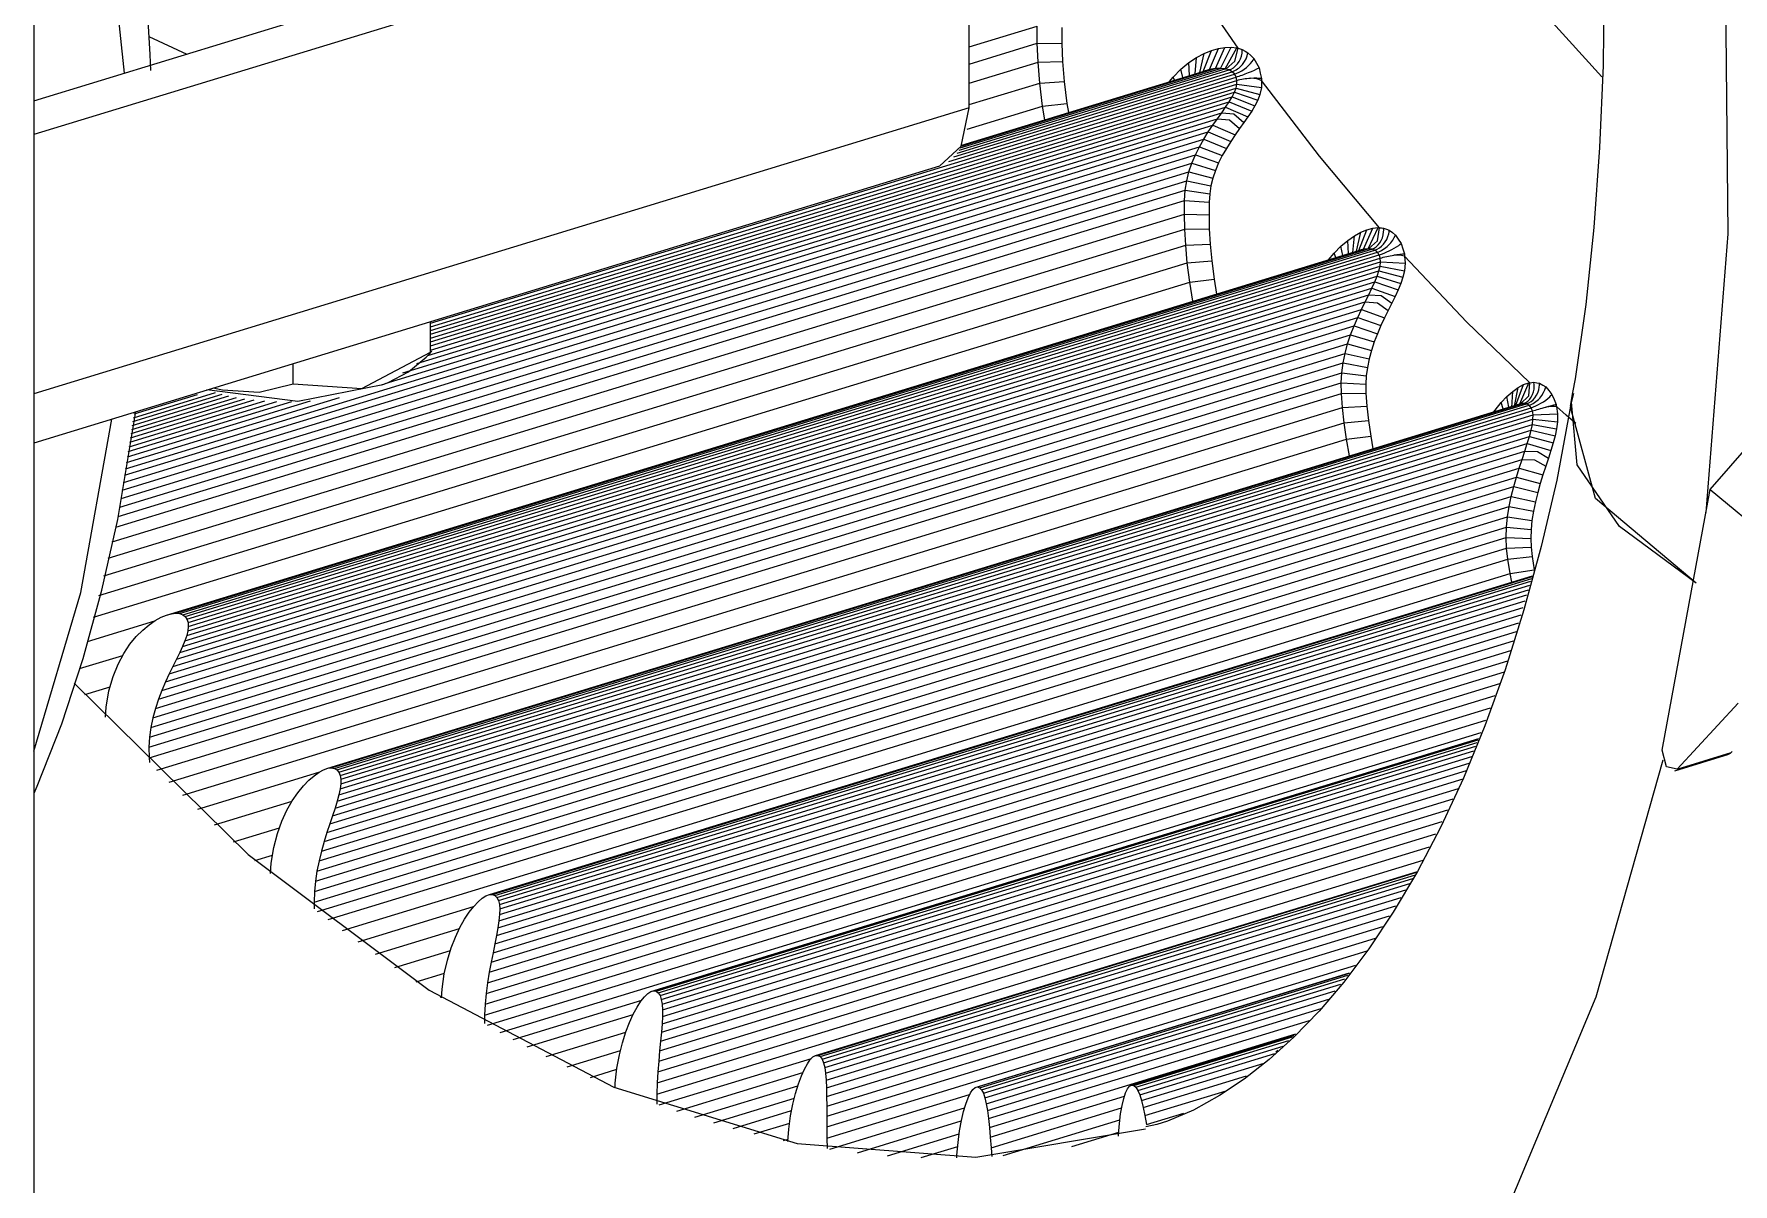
# Model space of a CAD drawing. Extents: x 594 to 813, y 174 to 240.
# Drawn here: x 734.4406 to 734.8142, y 230.6929 to 230.9456 of the extents above; entities that cross this region are included whole.
import ezdxf

# ---------------------------------------------------------------- set-up
doc = ezdxf.new("R2010")
doc.units = 0
doc.header["$MEASUREMENT"] = 0
doc.layers.add('AC.REF(S). PIPING', color=3, linetype='CONTINUOUS', lineweight=30)
doc.layers.add('LG-AIRCON', color=3, linetype='CONTINUOUS')

# ---------------------------------------------------------------- blocks, each defined once
blk = doc.blocks.new('B1-Low Static-Isometric')
at = {"layer": 'LG-AIRCON', "color": 3, "linetype": 'Continuous'}
for p, q in [((4429.41, 4379.961), (4429.41, 4493.069)), ((4431.933, 4463.645), (4432.77, 4463.259))]:
    blk.add_line(p, q, dxfattribs=at)
at = {"layer": 'LG-AIRCON', "color": 9, "linetype": 'Continuous'}
for p, q in [((4431.397, 4462.835), (4430.763, 4469.022)), ((4431.965, 4463.251), (4431.854, 4465.059)), ((4431.979, 4462.894), (4431.965, 4463.251)), ((4430.442, 4451.424), (4431.118, 4455.233)), ((4431.251, 4453.028), (4431.645, 4455.403)), ((4430.903, 4451.476), (4431.251, 4453.028)), ((4430.491, 4449.979), (4430.903, 4451.476)), ((4429.409, 4447.942), (4430.442, 4451.424)), ((4430.018, 4448.545), (4430.491, 4449.979)), ((4429.482, 4447.175), (4430.018, 4448.545)), ((4429.416, 4447.022), (4429.482, 4447.175))]:
    blk.add_line(p, q, dxfattribs=at)
at = {"layer": 'LG-AIRCON', "color": 254, "linetype": 'Continuous'}
for p, q in [((4429.409, 4462.232), (4447.809, 4467.854)), ((4448.778, 4467.406), (4429.409, 4461.488)), ((4449.97, 4462.076), (4449.97, 4466.347)), ((4431.933, 4463.645), (4432.77, 4463.259)), ((4449.97, 4462.076), (4429.409, 4455.794)), ((4449.794, 4461.234), (4449.97, 4462.076)), ((4449.319, 4460.799), (4449.794, 4461.234)), ((4429.41, 4454.716), (4449.319, 4460.799))]:
    blk.add_line(p, q, dxfattribs=at)
at = {"layer": 'LG-AIRCON', "color": 252, "linetype": 'Continuous'}
for p, q in [((4463.874, 4462.761), (4460.516, 4466.457)), ((4455.878, 4463.387), (4454.662, 4465.162)), ((4449.969, 4463.414), (4451.462, 4463.87)), ((4451.464, 4463.495), (4451.462, 4463.87)), ((4452.002, 4463.842), (4452.004, 4463.488)), ((4449.97, 4463.039), (4451.464, 4463.495)), ((4451.482, 4463.081), (4451.464, 4463.495)), ((4451.464, 4463.495), (4452.004, 4463.488)), ((4452.004, 4463.488), (4452.021, 4463.095)), ((4455.495, 4462.944), (4455.724, 4463.408)), ((4455.591, 4463.402), (4455.724, 4463.408)), ((4455.724, 4463.408), (4455.851, 4463.395)), ((4449.969, 4462.619), (4451.482, 4463.081)), ((4451.482, 4463.081), (4452.021, 4463.095)), ((4451.52, 4462.621), (4451.482, 4463.081)), ((4452.021, 4463.095), (4452.058, 4462.657)), ((4454.623, 4462.928), (4454.796, 4463.071)), ((4454.796, 4463.071), (4454.967, 4463.184)), ((4454.812, 4462.786), (4454.796, 4463.071)), ((4454.935, 4462.823), (4454.967, 4463.184)), ((4454.967, 4463.184), (4455.134, 4463.271)), ((4455.039, 4462.855), (4455.134, 4463.271)), ((4455.113, 4462.878), (4455.295, 4463.335)), ((4455.134, 4463.271), (4455.295, 4463.335)), ((4455.252, 4462.917), (4455.447, 4463.378)), ((4455.295, 4463.335), (4455.447, 4463.378)), ((4455.38, 4462.939), (4455.591, 4463.402)), ((4455.447, 4463.378), (4455.591, 4463.402)), ((4455.595, 4462.933), (4455.851, 4463.395)), ((4455.608, 4462.929), (4455.811, 4463.101)), ((4455.811, 4463.101), (4455.878, 4463.387)), ((4455.823, 4462.997), (4455.864, 4463.043)), ((4455.851, 4463.395), (4455.878, 4463.387)), ((4455.864, 4463.043), (4455.9, 4463.096)), ((4455.878, 4463.387), (4455.925, 4463.372)), ((4455.9, 4463.096), (4455.929, 4463.153)), ((4455.925, 4463.372), (4455.972, 4463.358)), ((4455.929, 4463.153), (4455.952, 4463.214)), ((4455.949, 4463.002), (4455.974, 4463.03)), ((4455.952, 4463.214), (4455.966, 4463.276)), ((4455.966, 4463.276), (4455.971, 4463.314)), ((4455.971, 4463.314), (4455.972, 4463.351)), ((4455.972, 4463.358), (4456.035, 4463.323)), ((4455.972, 4463.355), (4455.972, 4463.358)), ((4455.972, 4463.351), (4455.972, 4463.355)), ((4455.974, 4463.03), (4456.019, 4463.091)), ((4456.019, 4463.091), (4456.055, 4463.156)), ((4456.035, 4463.323), (4456.097, 4463.288)), ((4456.055, 4463.156), (4456.081, 4463.222)), ((4456.081, 4463.222), (4456.097, 4463.288)), ((4456.097, 4463.288), (4456.162, 4463.223)), ((4456.11, 4463.008), (4456.153, 4463.053)), ((4456.153, 4463.053), (4456.189, 4463.097)), ((4456.162, 4463.223), (4456.227, 4463.158)), ((4456.189, 4463.097), (4456.209, 4463.126)), ((4456.209, 4463.126), (4456.226, 4463.154)), ((4456.226, 4463.156), (4456.227, 4463.158)), ((4456.226, 4463.154), (4456.226, 4463.156)), ((4456.227, 4463.158), (4456.284, 4463.056)), ((4456.284, 4463.056), (4456.34, 4462.954)), ((4438.126, 4457.342), (4455.837, 4462.753)), ((4438.126, 4457.263), (4455.854, 4462.679)), ((4449.517, 4460.898), (4455.802, 4462.818)), ((4449.633, 4461.001), (4455.749, 4462.869)), ((4449.7, 4461.081), (4455.68, 4462.908)), ((4449.744, 4461.145), (4455.595, 4462.933)), ((4449.773, 4461.195), (4455.495, 4462.944)), ((4449.792, 4461.232), (4455.38, 4462.939)), ((4449.803, 4461.252), (4455.252, 4462.917)), ((4449.805, 4461.256), (4455.113, 4462.878)), ((4451.52, 4462.621), (4452.058, 4462.657)), ((4452.058, 4462.657), (4452.117, 4462.17)), ((4454.374, 4462.652), (4454.452, 4462.752)), ((4454.452, 4462.752), (4454.623, 4462.928)), ((4454.482, 4462.685), (4454.452, 4462.752)), ((4454.666, 4462.741), (4454.623, 4462.928)), ((4455.252, 4462.917), (4455.113, 4462.878)), ((4455.38, 4462.939), (4455.252, 4462.917)), ((4455.495, 4462.944), (4455.38, 4462.939)), ((4455.595, 4462.933), (4455.495, 4462.944)), ((4455.608, 4462.929), (4455.595, 4462.933)), ((4455.644, 4462.919), (4455.608, 4462.929)), ((4455.68, 4462.908), (4455.644, 4462.919)), ((4455.68, 4462.908), (4455.73, 4462.928)), ((4455.715, 4462.889), (4455.68, 4462.908)), ((4455.749, 4462.869), (4455.715, 4462.889)), ((4455.73, 4462.928), (4455.778, 4462.958)), ((4455.749, 4462.87), (4455.779, 4462.88)), ((4455.749, 4462.87), (4455.749, 4462.87)), ((4455.749, 4462.87), (4455.749, 4462.869)), ((4455.774, 4462.845), (4455.749, 4462.87)), ((4455.799, 4462.821), (4455.774, 4462.845)), ((4455.778, 4462.958), (4455.823, 4462.997)), ((4455.779, 4462.88), (4455.808, 4462.894)), ((4455.8, 4462.819), (4455.799, 4462.821)), ((4455.802, 4462.818), (4455.8, 4462.819)), ((4455.802, 4462.818), (4455.853, 4462.836)), ((4455.819, 4462.786), (4455.802, 4462.818)), ((4455.808, 4462.894), (4455.838, 4462.91)), ((4455.837, 4462.753), (4455.819, 4462.786)), ((4455.837, 4462.753), (4455.868, 4462.763)), ((4455.845, 4462.716), (4455.837, 4462.753)), ((4455.837, 4462.753), (4455.837, 4462.753)), ((4455.837, 4462.753), (4455.837, 4462.753)), ((4455.838, 4462.91), (4455.867, 4462.93)), ((4455.854, 4462.679), (4455.845, 4462.716)), ((4455.853, 4462.836), (4455.906, 4462.861)), ((4455.853, 4462.599), (4455.854, 4462.679)), ((4455.854, 4462.679), (4455.887, 4462.688)), ((4455.854, 4462.679), (4455.854, 4462.679)), ((4455.867, 4462.93), (4455.896, 4462.951)), ((4455.868, 4462.763), (4455.9, 4462.773)), ((4455.887, 4462.688), (4455.921, 4462.697)), ((4455.896, 4462.951), (4455.923, 4462.976)), ((4455.9, 4462.773), (4455.933, 4462.785)), ((4455.906, 4462.861), (4455.96, 4462.892)), ((4455.921, 4462.697), (4455.958, 4462.705)), ((4455.923, 4462.976), (4455.949, 4463.002)), ((4455.933, 4462.785), (4455.968, 4462.797)), ((4455.958, 4462.705), (4455.996, 4462.712)), ((4455.96, 4462.892), (4456.012, 4462.927)), ((4455.968, 4462.797), (4456.003, 4462.809)), ((4455.996, 4462.712), (4456.035, 4462.718)), ((4456.003, 4462.809), (4456.038, 4462.823)), ((4456.012, 4462.927), (4456.063, 4462.966)), ((4456.035, 4462.718), (4456.075, 4462.723)), ((4456.038, 4462.823), (4456.074, 4462.836)), ((4456.063, 4462.966), (4456.11, 4463.008)), ((4456.074, 4462.836), (4456.109, 4462.85)), ((4456.075, 4462.723), (4456.115, 4462.728)), ((4456.109, 4462.85), (4456.177, 4462.878)), ((4456.115, 4462.728), (4456.155, 4462.731)), ((4456.155, 4462.731), (4456.224, 4462.734)), ((4456.288, 4462.711), (4456.155, 4462.731)), ((4456.177, 4462.878), (4456.239, 4462.905)), ((4456.224, 4462.734), (4456.288, 4462.733)), ((4456.239, 4462.905), (4456.294, 4462.93)), ((4456.288, 4462.733), (4456.318, 4462.731)), ((4456.394, 4462.675), (4456.288, 4462.711)), ((4456.294, 4462.93), (4456.34, 4462.954)), ((4456.318, 4462.731), (4456.346, 4462.729)), ((4456.34, 4462.954), (4456.367, 4462.838)), ((4456.346, 4462.729), (4456.371, 4462.726)), ((4456.367, 4462.838), (4456.395, 4462.722)), ((4456.371, 4462.726), (4456.395, 4462.722)), ((4456.394, 4462.675), (4456.393, 4462.525)), ((4456.395, 4462.698), (4456.394, 4462.675)), ((4457.671, 4461.015), (4456.394, 4462.675)), ((4456.395, 4462.722), (4456.395, 4462.698)), ((4438.125, 4457.101), (4455.834, 4462.512)), ((4438.126, 4457.182), (4455.853, 4462.599)), ((4438.126, 4457.018), (4455.799, 4462.418)), ((4438.126, 4456.933), (4455.748, 4462.317)), ((4449.969, 4462.147), (4451.52, 4462.621)), ((4451.582, 4462.111), (4451.52, 4462.621)), ((4455.683, 4462.209), (4455.748, 4462.317)), ((4455.748, 4462.317), (4455.799, 4462.418)), ((4455.748, 4462.317), (4456.249, 4462.121)), ((4455.799, 4462.418), (4455.834, 4462.512)), ((4455.799, 4462.418), (4456.311, 4462.242)), ((4455.834, 4462.512), (4455.853, 4462.599)), ((4455.834, 4462.512), (4456.36, 4462.372)), ((4455.853, 4462.599), (4456.393, 4462.525)), ((4456.36, 4462.372), (4456.311, 4462.242)), ((4456.393, 4462.525), (4456.36, 4462.372)), ((4438.069, 4456.638), (4455.519, 4461.97)), ((4438.126, 4456.845), (4455.683, 4462.209)), ((4438.126, 4456.753), (4455.606, 4462.094)), ((4449.922, 4461.604), (4451.582, 4462.111)), ((4451.582, 4462.111), (4452.117, 4462.17)), ((4451.63, 4461.814), (4451.582, 4462.111)), ((4452.117, 4462.17), (4452.149, 4461.972)), ((4455.424, 4461.838), (4455.519, 4461.97)), ((4455.519, 4461.97), (4455.606, 4462.094)), ((4455.519, 4461.97), (4455.786, 4461.944)), ((4455.606, 4462.094), (4455.683, 4462.209)), ((4455.606, 4462.094), (4456.096, 4461.88)), ((4455.683, 4462.209), (4456.178, 4462.001)), ((4455.786, 4461.944), (4456.008, 4461.754)), ((4456.178, 4462.001), (4456.096, 4461.88)), ((4456.249, 4462.121), (4456.178, 4462.001)), ((4456.311, 4462.242), (4456.249, 4462.121)), ((4437.128, 4456.019), (4455.224, 4461.547)), ((4437.516, 4456.256), (4455.325, 4461.697)), ((4437.827, 4456.461), (4455.424, 4461.838)), ((4455.124, 4461.389), (4455.224, 4461.547)), ((4455.224, 4461.547), (4455.325, 4461.697)), ((4455.224, 4461.547), (4455.717, 4461.337)), ((4455.325, 4461.697), (4455.424, 4461.838)), ((4455.325, 4461.697), (4455.815, 4461.483)), ((4455.424, 4461.838), (4455.691, 4461.812)), ((4455.691, 4461.812), (4455.912, 4461.621)), ((4455.912, 4461.621), (4455.815, 4461.483)), ((4456.008, 4461.754), (4455.912, 4461.621)), ((4456.096, 4461.88), (4456.008, 4461.754)), ((4431.401, 4454.002), (4455.029, 4461.221)), ((4431.424, 4454.147), (4455.124, 4461.389)), ((4454.941, 4461.044), (4455.029, 4461.221)), ((4455.029, 4461.221), (4455.124, 4461.389)), ((4455.029, 4461.221), (4455.532, 4461.028)), ((4455.124, 4461.389), (4455.622, 4461.186)), ((4455.622, 4461.186), (4455.532, 4461.028)), ((4455.717, 4461.337), (4455.622, 4461.186)), ((4455.815, 4461.483), (4455.717, 4461.337)), ((4431.351, 4453.676), (4454.864, 4460.86)), ((4431.377, 4453.845), (4454.941, 4461.044)), ((4454.8, 4460.669), (4454.864, 4460.86)), ((4454.864, 4460.86), (4454.941, 4461.044)), ((4454.864, 4460.86), (4455.381, 4460.699)), ((4454.941, 4461.044), (4455.451, 4460.865)), ((4455.451, 4460.865), (4455.381, 4460.699)), ((4455.532, 4461.028), (4455.451, 4460.865)), ((4458.987, 4459.443), (4457.671, 4461.015)), ((4431.294, 4453.304), (4454.751, 4460.471)), ((4431.323, 4453.496), (4454.8, 4460.669)), ((4454.718, 4460.264), (4454.751, 4460.471)), ((4454.751, 4460.471), (4454.8, 4460.669)), ((4454.751, 4460.471), (4455.283, 4460.361)), ((4454.8, 4460.669), (4455.325, 4460.53)), ((4455.325, 4460.53), (4455.283, 4460.361)), ((4455.381, 4460.699), (4455.325, 4460.53)), ((4431.211, 4452.864), (4454.702, 4460.042)), ((4431.262, 4453.098), (4454.718, 4460.264)), ((4454.699, 4459.74), (4454.702, 4460.042)), ((4454.702, 4460.042), (4454.718, 4460.264)), ((4454.702, 4460.042), (4455.242, 4460.001)), ((4454.718, 4460.264), (4455.256, 4460.189)), ((4455.256, 4460.189), (4455.242, 4460.001)), ((4455.283, 4460.361), (4455.256, 4460.189)), ((4431.129, 4452.538), (4454.699, 4459.74)), ((4454.707, 4459.414), (4454.699, 4459.74)), ((4454.699, 4459.74), (4455.24, 4459.723)), ((4455.242, 4460.001), (4455.24, 4459.723)), ((4455.24, 4459.723), (4455.247, 4459.415)), ((4431.041, 4452.183), (4454.707, 4459.414)), ((4454.707, 4459.414), (4455.247, 4459.415)), ((4454.727, 4459.06), (4454.707, 4459.414)), ((4455.247, 4459.415), (4455.266, 4459.08)), ((4458.438, 4459.264), (4458.578, 4459.341)), ((4458.483, 4458.925), (4458.578, 4459.341)), ((4458.531, 4458.94), (4458.712, 4459.397)), ((4458.578, 4459.341), (4458.712, 4459.397)), ((4458.639, 4458.97), (4458.839, 4459.432)), ((4458.712, 4459.397), (4458.839, 4459.432)), ((4458.736, 4458.98), (4458.959, 4459.445)), ((4458.839, 4459.432), (4458.959, 4459.445)), ((4458.941, 4459.153), (4458.987, 4459.443)), ((4458.959, 4459.445), (4458.987, 4459.443)), ((4458.987, 4459.443), (4459.032, 4459.438)), ((4459.032, 4459.438), (4459.078, 4459.434)), ((4459.07, 4459.285), (4459.079, 4459.349)), ((4459.078, 4459.434), (4459.141, 4459.41)), ((4459.079, 4459.43), (4459.078, 4459.434)), ((4459.079, 4459.426), (4459.079, 4459.43)), ((4459.08, 4459.388), (4459.079, 4459.426)), ((4459.079, 4459.349), (4459.08, 4459.388)), ((4459.141, 4459.41), (4459.203, 4459.387)), ((4459.173, 4459.246), (4459.191, 4459.307)), ((4459.191, 4459.307), (4459.199, 4459.344)), ((4459.199, 4459.344), (4459.203, 4459.381)), ((4459.203, 4459.387), (4459.271, 4459.334)), ((4459.203, 4459.384), (4459.203, 4459.387)), ((4459.203, 4459.381), (4459.203, 4459.384)), ((4459.271, 4459.334), (4459.339, 4459.281)), ((4430.944, 4451.793), (4454.727, 4459.06)), ((4432.322, 4450.932), (4458.531, 4458.94)), ((4432.43, 4450.962), (4458.639, 4458.97)), ((4432.526, 4450.973), (4458.736, 4458.98)), ((4432.609, 4450.965), (4458.819, 4458.973)), ((4432.678, 4450.94), (4458.888, 4458.948)), ((4454.727, 4459.06), (4455.266, 4459.08)), ((4454.763, 4458.673), (4454.727, 4459.06)), ((4455.266, 4459.08), (4455.3, 4458.714)), ((4457.988, 4458.884), (4458.14, 4459.037)), ((4458.14, 4459.037), (4458.291, 4459.163)), ((4458.182, 4458.833), (4458.14, 4459.037)), ((4458.291, 4459.163), (4458.438, 4459.264)), ((4458.305, 4458.871), (4458.291, 4459.163)), ((4458.404, 4458.901), (4458.438, 4459.264)), ((4458.639, 4458.97), (4458.531, 4458.94)), ((4458.736, 4458.98), (4458.639, 4458.97)), ((4458.748, 4458.979), (4458.736, 4458.98)), ((4458.748, 4458.979), (4458.941, 4459.153)), ((4458.783, 4458.976), (4458.748, 4458.979)), ((4458.819, 4458.973), (4458.783, 4458.976)), ((4458.819, 4458.973), (4458.868, 4458.993)), ((4458.819, 4458.973), (4458.819, 4458.973)), ((4458.853, 4458.96), (4458.819, 4458.973)), ((4458.888, 4458.948), (4458.853, 4458.96)), ((4458.868, 4458.993), (4458.915, 4459.024)), ((4458.888, 4458.948), (4458.938, 4458.968)), ((4458.888, 4458.948), (4458.888, 4458.948)), ((4458.913, 4458.928), (4458.888, 4458.948)), ((4458.939, 4458.908), (4458.913, 4458.928)), ((4458.915, 4459.024), (4458.958, 4459.063)), ((4458.938, 4458.968), (4458.987, 4458.997)), ((4458.958, 4459.063), (4458.996, 4459.11)), ((4458.972, 4458.916), (4459.003, 4458.929)), ((4458.987, 4458.997), (4459.033, 4459.035)), ((4458.996, 4459.11), (4459.028, 4459.164)), ((4459.003, 4458.929), (4459.033, 4458.945)), ((4459.028, 4459.164), (4459.053, 4459.223)), ((4459.033, 4459.035), (4459.076, 4459.08)), ((4459.033, 4458.945), (4459.064, 4458.963)), ((4459.053, 4459.223), (4459.07, 4459.285)), ((4459.064, 4458.963), (4459.095, 4458.983)), ((4459.076, 4459.08), (4459.115, 4459.131)), ((4459.095, 4458.983), (4459.125, 4459.005)), ((4459.115, 4459.131), (4459.147, 4459.187)), ((4459.125, 4459.005), (4459.154, 4459.029)), ((4459.146, 4458.909), (4459.203, 4458.935)), ((4459.147, 4459.187), (4459.173, 4459.246)), ((4459.154, 4459.029), (4459.182, 4459.054)), ((4459.182, 4459.054), (4459.234, 4459.109)), ((4459.203, 4458.935), (4459.26, 4458.964)), ((4459.234, 4459.109), (4459.278, 4459.166)), ((4459.26, 4458.964), (4459.314, 4458.994)), ((4459.278, 4459.166), (4459.314, 4459.224)), ((4459.314, 4459.224), (4459.339, 4459.281)), ((4459.314, 4458.994), (4459.365, 4459.024)), ((4459.339, 4459.281), (4459.401, 4459.188)), ((4459.365, 4459.024), (4459.411, 4459.054)), ((4459.401, 4459.188), (4459.464, 4459.094)), ((4459.411, 4459.054), (4459.438, 4459.074)), ((4459.438, 4459.074), (4459.461, 4459.092)), ((4459.461, 4459.092), (4459.463, 4459.093)), ((4459.463, 4459.093), (4459.464, 4459.094)), ((4459.464, 4459.094), (4459.501, 4458.981)), ((4459.501, 4458.981), (4459.537, 4458.867)), ((4430.836, 4451.362), (4454.763, 4458.673)), ((4432.732, 4450.898), (4458.942, 4458.906)), ((4432.772, 4450.839), (4458.981, 4458.846)), ((4432.792, 4450.589), (4459.001, 4458.596)), ((4432.795, 4450.766), (4459.004, 4458.774)), ((4432.802, 4450.683), (4459.011, 4458.69)), ((4454.763, 4458.673), (4455.3, 4458.714)), ((4454.818, 4458.248), (4454.763, 4458.673)), ((4455.3, 4458.714), (4455.352, 4458.312)), ((4457.868, 4458.737), (4457.988, 4458.884)), ((4458.026, 4458.786), (4457.988, 4458.884)), ((4458.941, 4458.907), (4458.939, 4458.908)), ((4458.942, 4458.906), (4458.941, 4458.907)), ((4458.942, 4458.906), (4458.972, 4458.916)), ((4458.962, 4458.876), (4458.942, 4458.906)), ((4458.981, 4458.847), (4458.962, 4458.876)), ((4458.976, 4458.492), (4459.001, 4458.596)), ((4458.981, 4458.847), (4459.033, 4458.864)), ((4458.981, 4458.846), (4458.981, 4458.847)), ((4458.981, 4458.847), (4458.981, 4458.847)), ((4458.993, 4458.81), (4458.981, 4458.846)), ((4459.004, 4458.774), (4458.993, 4458.81)), ((4459.001, 4458.596), (4459.011, 4458.69)), ((4459.001, 4458.596), (4459.536, 4458.498)), ((4459.004, 4458.774), (4459.037, 4458.783)), ((4459.011, 4458.69), (4459.004, 4458.774)), ((4459.004, 4458.774), (4459.004, 4458.774)), ((4459.011, 4458.69), (4459.553, 4458.663)), ((4459.033, 4458.864), (4459.088, 4458.884)), ((4459.037, 4458.783), (4459.072, 4458.793)), ((4459.072, 4458.793), (4459.108, 4458.802)), ((4459.088, 4458.884), (4459.146, 4458.909)), ((4459.108, 4458.802), (4459.146, 4458.811)), ((4459.146, 4458.811), (4459.185, 4458.819)), ((4459.185, 4458.819), (4459.224, 4458.827)), ((4459.224, 4458.827), (4459.264, 4458.835)), ((4459.264, 4458.835), (4459.303, 4458.842)), ((4459.303, 4458.842), (4459.37, 4458.852)), ((4459.435, 4458.838), (4459.303, 4458.842)), ((4459.37, 4458.852), (4459.433, 4458.86)), ((4459.433, 4458.86), (4459.462, 4458.863)), ((4459.541, 4458.819), (4459.435, 4458.838)), ((4459.462, 4458.863), (4459.49, 4458.865)), ((4459.49, 4458.865), (4459.514, 4458.866)), ((4459.514, 4458.866), (4459.537, 4458.867)), ((4459.553, 4458.663), (4459.536, 4458.498)), ((4459.537, 4458.867), (4459.539, 4458.843)), ((4459.539, 4458.843), (4459.541, 4458.819)), ((4459.541, 4458.819), (4459.553, 4458.663)), ((4460.904, 4457.378), (4459.541, 4458.819)), ((4430.717, 4450.885), (4454.818, 4458.248)), ((4432.675, 4450.244), (4458.885, 4458.251)), ((4432.727, 4450.369), (4458.936, 4458.377)), ((4432.767, 4450.484), (4458.976, 4458.492)), ((4454.818, 4458.248), (4455.352, 4458.312)), ((4454.888, 4457.827), (4454.818, 4458.248)), ((4455.352, 4458.312), (4455.406, 4457.985)), ((4458.822, 4458.115), (4458.885, 4458.251)), ((4458.885, 4458.251), (4458.936, 4458.377)), ((4458.885, 4458.251), (4459.396, 4458.076)), ((4458.936, 4458.377), (4458.976, 4458.492)), ((4458.936, 4458.377), (4459.454, 4458.215)), ((4458.976, 4458.492), (4459.501, 4458.353)), ((4459.454, 4458.215), (4459.396, 4458.076)), ((4459.501, 4458.353), (4459.454, 4458.215)), ((4459.536, 4458.498), (4459.501, 4458.353)), ((4432.464, 4449.805), (4458.673, 4457.812)), ((4432.541, 4449.961), (4458.751, 4457.969)), ((4432.613, 4450.108), (4458.822, 4458.115)), ((4458.592, 4457.646), (4458.673, 4457.812)), ((4458.673, 4457.812), (4458.751, 4457.969)), ((4458.673, 4457.812), (4458.944, 4457.795)), ((4458.751, 4457.969), (4458.822, 4458.115)), ((4458.751, 4457.969), (4459.023, 4457.953)), ((4458.822, 4458.115), (4459.33, 4457.933)), ((4459.023, 4457.953), (4459.258, 4457.784)), ((4459.33, 4457.933), (4459.258, 4457.784)), ((4459.396, 4458.076), (4459.33, 4457.933)), ((4432.3, 4449.462), (4458.509, 4457.469)), ((4432.382, 4449.638), (4458.592, 4457.646)), ((4458.429, 4457.284), (4458.509, 4457.469)), ((4458.509, 4457.469), (4458.592, 4457.646)), ((4458.509, 4457.469), (4459.019, 4457.291)), ((4458.592, 4457.646), (4459.099, 4457.462)), ((4458.944, 4457.795), (4459.179, 4457.626)), ((4459.099, 4457.462), (4459.019, 4457.291)), ((4459.179, 4457.626), (4459.099, 4457.462)), ((4459.258, 4457.784), (4459.179, 4457.626)), ((4432.144, 4449.082), (4458.353, 4457.09)), ((4432.219, 4449.276), (4458.429, 4457.284)), ((4458.286, 4456.889), (4458.353, 4457.09)), ((4458.353, 4457.09), (4458.429, 4457.284)), ((4458.353, 4457.09), (4458.872, 4456.932)), ((4458.429, 4457.284), (4458.943, 4457.114)), ((4458.943, 4457.114), (4458.872, 4456.932)), ((4459.019, 4457.291), (4458.943, 4457.114)), ((4462.295, 4456.037), (4460.904, 4457.378)), ((4432.02, 4448.674), (4458.23, 4456.682)), ((4432.077, 4448.881), (4458.286, 4456.889)), ((4458.186, 4456.471), (4458.23, 4456.682)), ((4458.23, 4456.682), (4458.286, 4456.889)), ((4458.23, 4456.682), (4458.759, 4456.559)), ((4458.286, 4456.889), (4458.81, 4456.746)), ((4458.81, 4456.746), (4458.759, 4456.559)), ((4458.872, 4456.932), (4458.81, 4456.746)), ((4431.977, 4448.463), (4458.186, 4456.471)), ((4458.158, 4456.256), (4458.186, 4456.471)), ((4458.186, 4456.471), (4458.721, 4456.373)), ((4458.721, 4456.373), (4458.696, 4456.189)), ((4458.759, 4456.559), (4458.721, 4456.373)), ((4431.936, 4448.027), (4458.145, 4456.035)), ((4431.949, 4448.248), (4458.158, 4456.256)), ((4458.145, 4456.035), (4458.158, 4456.256)), ((4458.15, 4455.802), (4458.145, 4456.035)), ((4458.145, 4456.035), (4458.686, 4456.006)), ((4458.158, 4456.256), (4458.696, 4456.189)), ((4458.696, 4456.189), (4458.686, 4456.006)), ((4458.686, 4456.006), (4458.69, 4455.808)), ((4461.985, 4455.541), (4462.155, 4455.994)), ((4462.039, 4455.931), (4462.155, 4455.994)), ((4462.075, 4455.573), (4462.269, 4456.034)), ((4462.155, 4455.994), (4462.269, 4456.034)), ((4462.269, 4456.034), (4462.295, 4456.037)), ((4462.272, 4455.747), (4462.295, 4456.037)), ((4462.295, 4456.037), (4462.339, 4456.042)), ((4462.339, 4456.042), (4462.383, 4456.047)), ((4462.383, 4456.047), (4462.444, 4456.037)), ((4462.384, 4456.043), (4462.383, 4456.047)), ((4462.384, 4456.039), (4462.384, 4456.043)), ((4462.389, 4456.001), (4462.384, 4456.039)), ((4462.386, 4455.898), (4462.391, 4455.962)), ((4462.391, 4455.962), (4462.389, 4456.001)), ((4462.444, 4456.037), (4462.506, 4456.026)), ((4462.488, 4455.879), (4462.501, 4455.942)), ((4462.501, 4455.942), (4462.505, 4455.982)), ((4462.505, 4455.982), (4462.506, 4456.02)), ((4462.506, 4456.026), (4462.575, 4455.986)), ((4462.506, 4456.023), (4462.506, 4456.026)), ((4462.506, 4456.02), (4462.506, 4456.023)), ((4462.575, 4455.986), (4462.644, 4455.946)), ((4462.625, 4455.883), (4462.644, 4455.946)), ((4462.644, 4455.946), (4462.712, 4455.863)), ((4431.444, 4454.282), (4436.125, 4455.712)), ((4431.463, 4454.407), (4435.489, 4455.637)), ((4431.481, 4454.523), (4435.075, 4455.621)), ((4431.498, 4454.631), (4434.751, 4455.625)), ((4431.514, 4454.733), (4434.481, 4455.639)), ((4431.528, 4454.829), (4434.25, 4455.661)), ((4431.542, 4454.921), (4434.046, 4455.686)), ((4431.557, 4455.011), (4433.863, 4455.715)), ((4431.57, 4455.098), (4433.696, 4455.748)), ((4431.583, 4455.183), (4433.543, 4455.782)), ((4431.596, 4455.268), (4433.401, 4455.819)), ((4431.609, 4455.351), (4433.005, 4455.777)), ((4431.941, 4447.794), (4458.15, 4455.802)), ((4435.866, 4447.565), (4462.075, 4455.573)), ((4435.945, 4447.575), (4462.155, 4455.583)), ((4436.013, 4447.564), (4462.223, 4455.572)), ((4458.15, 4455.802), (4458.69, 4455.808)), ((4458.175, 4455.489), (4458.15, 4455.802)), ((4458.69, 4455.808), (4458.713, 4455.521)), ((4461.528, 4455.436), (4461.66, 4455.599)), ((4461.66, 4455.599), (4461.79, 4455.734)), ((4461.707, 4455.46), (4461.66, 4455.599)), ((4461.79, 4455.734), (4461.917, 4455.845)), ((4461.828, 4455.497), (4461.79, 4455.734)), ((4461.895, 4455.49), (4461.917, 4455.845)), ((4461.917, 4455.845), (4462.039, 4455.931)), ((4461.956, 4455.521), (4462.039, 4455.931)), ((4462.087, 4455.574), (4462.075, 4455.573)), ((4462.087, 4455.574), (4462.272, 4455.747)), ((4462.121, 4455.578), (4462.087, 4455.574)), ((4462.155, 4455.583), (4462.121, 4455.578)), ((4462.155, 4455.583), (4462.204, 4455.603)), ((4462.155, 4455.583), (4462.155, 4455.583)), ((4462.189, 4455.577), (4462.155, 4455.583)), ((4462.223, 4455.572), (4462.189, 4455.577)), ((4462.204, 4455.603), (4462.249, 4455.634)), ((4462.223, 4455.572), (4462.272, 4455.592)), ((4462.223, 4455.572), (4462.223, 4455.572)), ((4462.249, 4455.557), (4462.223, 4455.572)), ((4462.249, 4455.634), (4462.29, 4455.673)), ((4462.272, 4455.592), (4462.32, 4455.622)), ((4462.29, 4455.673), (4462.325, 4455.721)), ((4462.308, 4455.55), (4462.338, 4455.564)), ((4462.32, 4455.622), (4462.364, 4455.661)), ((4462.325, 4455.721), (4462.353, 4455.775)), ((4462.338, 4455.564), (4462.368, 4455.58)), ((4462.353, 4455.775), (4462.374, 4455.834)), ((4462.364, 4455.661), (4462.404, 4455.707)), ((4462.368, 4455.58), (4462.398, 4455.599)), ((4462.374, 4455.834), (4462.386, 4455.898)), ((4462.398, 4455.599), (4462.427, 4455.621)), ((4462.404, 4455.707), (4462.439, 4455.76)), ((4462.427, 4455.621), (4462.456, 4455.644)), ((4462.439, 4455.76), (4462.467, 4455.818)), ((4462.456, 4455.644), (4462.483, 4455.67)), ((4462.467, 4455.818), (4462.488, 4455.879)), ((4462.482, 4455.555), (4462.538, 4455.585)), ((4462.483, 4455.67), (4462.509, 4455.697)), ((4462.509, 4455.697), (4462.556, 4455.757)), ((4462.538, 4455.585), (4462.592, 4455.619)), ((4462.556, 4455.757), (4462.595, 4455.819)), ((4462.592, 4455.619), (4462.643, 4455.654)), ((4462.595, 4455.819), (4462.625, 4455.883)), ((4462.643, 4455.654), (4462.69, 4455.692)), ((4462.69, 4455.692), (4462.732, 4455.729)), ((4462.712, 4455.863), (4462.78, 4455.78)), ((4462.732, 4455.729), (4462.757, 4455.753)), ((4462.757, 4455.753), (4462.777, 4455.777)), ((4462.777, 4455.777), (4462.778, 4455.779)), ((4462.778, 4455.779), (4462.78, 4455.78)), ((4462.78, 4455.78), (4462.825, 4455.67)), ((4462.825, 4455.67), (4462.87, 4455.561)), ((4462.848, 4455.556), (4462.87, 4455.561)), ((4462.87, 4455.561), (4462.874, 4455.536)), ((4432.113, 4447.526), (4458.175, 4455.489)), ((4436.068, 4447.532), (4462.278, 4455.54)), ((4436.111, 4447.479), (4462.321, 4455.487)), ((4436.14, 4447.409), (4462.349, 4455.417)), ((4436.153, 4447.225), (4462.362, 4455.233)), ((4436.154, 4447.324), (4462.363, 4455.332)), ((4458.175, 4455.489), (4458.713, 4455.521)), ((4458.212, 4455.154), (4458.175, 4455.489)), ((4458.212, 4455.154), (4458.748, 4455.204)), ((4458.713, 4455.521), (4458.748, 4455.204)), ((4458.748, 4455.204), (4458.796, 4454.862)), ((4461.502, 4455.397), (4461.528, 4455.436)), ((4462.275, 4455.542), (4462.249, 4455.557)), ((4462.277, 4455.541), (4462.275, 4455.542)), ((4462.278, 4455.54), (4462.277, 4455.541)), ((4462.278, 4455.54), (4462.308, 4455.55)), ((4462.3, 4455.513), (4462.278, 4455.54)), ((4462.321, 4455.487), (4462.3, 4455.513)), ((4462.321, 4455.487), (4462.372, 4455.505)), ((4462.335, 4455.452), (4462.321, 4455.487)), ((4462.321, 4455.487), (4462.321, 4455.487)), ((4462.321, 4455.487), (4462.321, 4455.487)), ((4462.349, 4455.417), (4462.335, 4455.452)), ((4462.348, 4455.12), (4462.362, 4455.233)), ((4462.349, 4455.417), (4462.382, 4455.427)), ((4462.363, 4455.332), (4462.349, 4455.417)), ((4462.349, 4455.417), (4462.349, 4455.417)), ((4462.362, 4455.233), (4462.363, 4455.332)), ((4462.362, 4455.233), (4462.902, 4455.179)), ((4462.363, 4455.332), (4462.903, 4455.354)), ((4462.372, 4455.505), (4462.426, 4455.528)), ((4462.382, 4455.427), (4462.416, 4455.437)), ((4462.416, 4455.437), (4462.452, 4455.448)), ((4462.426, 4455.528), (4462.482, 4455.555)), ((4462.452, 4455.448), (4462.49, 4455.459)), ((4462.49, 4455.459), (4462.528, 4455.469)), ((4462.528, 4455.469), (4462.567, 4455.48)), ((4462.567, 4455.48), (4462.605, 4455.491)), ((4462.605, 4455.491), (4462.644, 4455.502)), ((4462.644, 4455.502), (4462.709, 4455.52)), ((4462.774, 4455.513), (4462.644, 4455.502)), ((4462.709, 4455.52), (4462.77, 4455.536)), ((4462.77, 4455.536), (4462.798, 4455.543)), ((4462.878, 4455.512), (4462.774, 4455.513)), ((4462.798, 4455.543), (4462.824, 4455.55)), ((4462.824, 4455.55), (4462.848, 4455.556)), ((4462.874, 4455.536), (4462.878, 4455.512)), ((4462.878, 4455.512), (4462.903, 4455.354)), ((4463.092, 4455.325), (4462.878, 4455.512)), ((4462.903, 4455.354), (4462.902, 4455.179)), ((4463.306, 4455.14), (4463.092, 4455.325)), ((4432.382, 4447.262), (4458.212, 4455.154)), ((4436.074, 4446.844), (4462.283, 4454.852)), ((4436.111, 4446.985), (4462.321, 4454.992)), ((4436.138, 4447.112), (4462.348, 4455.12)), ((4458.263, 4454.793), (4458.212, 4455.154)), ((4458.263, 4454.793), (4458.796, 4454.862)), ((4458.796, 4454.862), (4458.845, 4454.586)), ((4462.236, 4454.698), (4462.283, 4454.852)), ((4462.283, 4454.852), (4462.321, 4454.992)), ((4462.283, 4454.852), (4462.808, 4454.714)), ((4462.321, 4454.992), (4462.348, 4455.12)), ((4462.321, 4454.992), (4462.85, 4454.869)), ((4462.348, 4455.12), (4462.882, 4455.022)), ((4462.85, 4454.869), (4462.808, 4454.714)), ((4462.882, 4455.022), (4462.85, 4454.869)), ((4462.902, 4455.179), (4462.882, 4455.022)), ((4432.679, 4446.976), (4458.263, 4454.793)), ((4435.972, 4446.524), (4462.181, 4454.531)), ((4436.027, 4446.69), (4462.236, 4454.698)), ((4458.328, 4454.427), (4458.263, 4454.793)), ((4462.122, 4454.353), (4462.181, 4454.531)), ((4462.181, 4454.531), (4462.236, 4454.698)), ((4462.181, 4454.531), (4462.458, 4454.525)), ((4462.236, 4454.698), (4462.758, 4454.551)), ((4462.458, 4454.525), (4462.703, 4454.382)), ((4462.758, 4454.551), (4462.703, 4454.382)), ((4462.808, 4454.714), (4462.758, 4454.551)), ((4435.85, 4446.155), (4462.06, 4454.163)), ((4435.913, 4446.345), (4462.122, 4454.353)), ((4461.997, 4453.963), (4462.06, 4454.163)), ((4462.06, 4454.163), (4462.122, 4454.353)), ((4462.06, 4454.163), (4462.582, 4454.016)), ((4462.122, 4454.353), (4462.398, 4454.346)), ((4462.398, 4454.346), (4462.643, 4454.202)), ((4462.643, 4454.202), (4462.582, 4454.016)), ((4462.703, 4454.382), (4462.643, 4454.202)), ((4435.729, 4445.746), (4461.938, 4453.754)), ((4435.788, 4445.955), (4461.997, 4453.963)), ((4461.884, 4453.537), (4461.938, 4453.754)), ((4461.938, 4453.754), (4461.997, 4453.963)), ((4461.938, 4453.754), (4462.465, 4453.622)), ((4461.997, 4453.963), (4462.522, 4453.822)), ((4462.522, 4453.822), (4462.465, 4453.622)), ((4462.582, 4454.016), (4462.522, 4453.822)), ((4435.675, 4445.53), (4461.884, 4453.537)), ((4461.838, 4453.315), (4461.884, 4453.537)), ((4461.884, 4453.537), (4462.414, 4453.419)), ((4462.414, 4453.419), (4462.372, 4453.213)), ((4462.465, 4453.622), (4462.414, 4453.419)), ((4435.594, 4445.082), (4461.804, 4453.09)), ((4435.629, 4445.308), (4461.838, 4453.315)), ((4461.782, 4452.862), (4461.804, 4453.09)), ((4461.804, 4453.09), (4461.838, 4453.315)), ((4461.804, 4453.09), (4462.34, 4453.01)), ((4461.838, 4453.315), (4462.372, 4453.213)), ((4462.34, 4453.01), (4462.321, 4452.809)), ((4462.372, 4453.213), (4462.34, 4453.01)), ((4435.565, 4444.626), (4461.774, 4452.634)), ((4435.572, 4444.855), (4461.782, 4452.862)), ((4461.774, 4452.634), (4461.782, 4452.862)), ((4461.782, 4452.403), (4461.774, 4452.634)), ((4461.774, 4452.634), (4462.315, 4452.614)), ((4461.782, 4452.862), (4462.321, 4452.809)), ((4462.321, 4452.809), (4462.315, 4452.614)), ((4462.315, 4452.614), (4462.321, 4452.422)), ((4435.644, 4444.417), (4461.782, 4452.403)), ((4461.782, 4452.403), (4462.321, 4452.422)), ((4461.808, 4452.163), (4461.782, 4452.403)), ((4461.808, 4452.163), (4462.344, 4452.219)), ((4462.321, 4452.422), (4462.344, 4452.219)), ((4462.344, 4452.219), (4462.391, 4451.927)), ((4435.876, 4444.24), (4461.808, 4452.163)), ((4436.19, 4444.003), (4461.86, 4451.846)), ((4461.86, 4451.846), (4461.808, 4452.163)), ((4461.86, 4451.846), (4462.391, 4451.927)), ((4461.897, 4451.658), (4461.86, 4451.846)), ((4439.42, 4444.79), (4462.354, 4451.797)), ((4439.485, 4444.793), (4462.349, 4451.779)), ((4439.54, 4444.772), (4462.336, 4451.737)), ((4439.586, 4444.727), (4462.318, 4451.673)), ((4439.62, 4444.661), (4462.293, 4451.589)), ((4439.64, 4444.576), (4462.264, 4451.489)), ((4439.631, 4444.216), (4462.149, 4451.096)), ((4439.645, 4444.354), (4462.192, 4451.242)), ((4439.648, 4444.474), (4462.23, 4451.373)), ((4430.585, 4450.354), (4432.067, 4450.807)), ((4431.799, 4450.602), (4431.939, 4450.719)), ((4431.939, 4450.719), (4432.074, 4450.812)), ((4432.074, 4450.812), (4432.202, 4450.882)), ((4432.202, 4450.882), (4432.322, 4450.932)), ((4432.322, 4450.932), (4432.43, 4450.962)), ((4432.43, 4450.962), (4432.526, 4450.973)), ((4432.526, 4450.973), (4432.609, 4450.965)), ((4432.609, 4450.965), (4432.678, 4450.94)), ((4432.678, 4450.94), (4432.732, 4450.898)), ((4432.732, 4450.898), (4432.772, 4450.839)), ((4432.772, 4450.839), (4432.795, 4450.766)), ((4432.795, 4450.766), (4432.802, 4450.683)), ((4439.577, 4443.894), (4462.051, 4450.76)), ((4439.608, 4444.063), (4462.102, 4450.936)), ((4431.518, 4450.289), (4431.658, 4450.46)), ((4431.658, 4450.46), (4431.799, 4450.602)), ((4432.727, 4450.369), (4432.675, 4450.244)), ((4432.767, 4450.484), (4432.727, 4450.369)), ((4432.792, 4450.589), (4432.767, 4450.484)), ((4432.802, 4450.683), (4432.792, 4450.589)), ((4439.5, 4443.513), (4461.937, 4450.368)), ((4439.541, 4443.71), (4461.996, 4450.571)), ((4430.411, 4449.756), (4431.36, 4450.046)), ((4431.257, 4449.852), (4431.382, 4450.088)), ((4431.382, 4450.088), (4431.518, 4450.289)), ((4432.541, 4449.961), (4432.464, 4449.805)), ((4432.613, 4450.108), (4432.541, 4449.961)), ((4432.675, 4450.244), (4432.613, 4450.108)), ((4439.459, 4443.304), (4461.874, 4450.152)), ((4431.146, 4449.579), (4431.257, 4449.852)), ((4432.382, 4449.638), (4432.3, 4449.462)), ((4432.464, 4449.805), (4432.382, 4449.638)), ((4439.38, 4442.855), (4461.733, 4449.684)), ((4439.418, 4443.084), (4461.807, 4449.924)), ((4430.524, 4449.184), (4431.081, 4449.354)), ((4430.993, 4448.906), (4431.055, 4449.265)), ((4431.055, 4449.265), (4431.146, 4449.579)), ((4432.219, 4449.276), (4432.144, 4449.082)), ((4432.3, 4449.462), (4432.219, 4449.276)), ((4439.349, 4442.62), (4461.635, 4449.429)), ((4430.979, 4448.691), (4430.993, 4448.906)), ((4432.077, 4448.881), (4432.02, 4448.674)), ((4432.144, 4449.082), (4432.077, 4448.881)), ((4439.313, 4442.14), (4461.43, 4448.897)), ((4439.325, 4442.38), (4461.533, 4449.166)), ((4431.977, 4448.463), (4431.949, 4448.248)), ((4432.02, 4448.674), (4431.977, 4448.463)), ((4439.376, 4441.919), (4461.326, 4448.626)), ((4431.949, 4448.248), (4431.936, 4448.027)), ((4439.655, 4441.763), (4461.22, 4448.352)), ((4442.971, 4442.661), (4461.17, 4448.222)), ((4443.032, 4442.678), (4461.169, 4448.22)), ((4443.087, 4442.668), (4461.158, 4448.19)), ((4443.134, 4442.632), (4461.135, 4448.132)), ((4431.936, 4448.027), (4431.941, 4447.794)), ((4431.941, 4447.794), (4431.949, 4447.689)), ((4443.172, 4442.571), (4461.103, 4448.049)), ((4443.199, 4442.488), (4461.064, 4447.946)), ((4443.216, 4442.383), (4461.016, 4447.822)), ((4433.01, 4446.664), (4435.674, 4447.478)), ((4435.451, 4447.302), (4435.567, 4447.402)), ((4435.567, 4447.402), (4435.675, 4447.479)), ((4435.675, 4447.479), (4435.776, 4447.533)), ((4435.776, 4447.533), (4435.866, 4447.565)), ((4435.866, 4447.565), (4435.945, 4447.575)), ((4435.945, 4447.575), (4436.013, 4447.564)), ((4436.013, 4447.564), (4436.068, 4447.532)), ((4436.068, 4447.532), (4436.111, 4447.479)), ((4436.111, 4447.479), (4436.14, 4447.409)), ((4436.14, 4447.409), (4436.154, 4447.324)), ((4443.223, 4442.114), (4460.898, 4447.514)), ((4443.224, 4442.258), (4460.961, 4447.678)), ((4435.088, 4446.848), (4435.21, 4447.026)), ((4435.21, 4447.026), (4435.332, 4447.177)), ((4435.332, 4447.177), (4435.451, 4447.302)), ((4436.111, 4446.985), (4436.074, 4446.844)), ((4436.138, 4447.112), (4436.111, 4446.985)), ((4436.153, 4447.225), (4436.138, 4447.112)), ((4436.154, 4447.324), (4436.153, 4447.225)), ((4443.201, 4441.769), (4460.722, 4447.122)), ((4443.215, 4441.95), (4460.825, 4447.331)), ((4433.38, 4446.323), (4435.086, 4446.844)), ((4434.861, 4446.405), (4434.97, 4446.642)), ((4434.97, 4446.642), (4435.088, 4446.848)), ((4436.027, 4446.69), (4435.972, 4446.524)), ((4436.074, 4446.844), (4436.027, 4446.69)), ((4443.163, 4441.359), (4460.49, 4446.653)), ((4443.183, 4441.571), (4460.61, 4446.896)), ((4433.797, 4445.949), (4434.808, 4446.258)), ((4434.763, 4446.135), (4434.861, 4446.405)), ((4435.913, 4446.345), (4435.85, 4446.155)), ((4435.972, 4446.524), (4435.913, 4446.345)), ((4443.142, 4441.134), (4460.363, 4446.395)), ((4434.682, 4445.828), (4434.763, 4446.135)), ((4435.788, 4445.955), (4435.729, 4445.746)), ((4435.85, 4446.155), (4435.788, 4445.955)), ((4443.123, 4440.898), (4460.229, 4446.124)), ((4434.266, 4445.541), (4434.654, 4445.659)), ((4434.608, 4445.251), (4434.624, 4445.484)), ((4434.624, 4445.484), (4434.682, 4445.828)), ((4435.675, 4445.53), (4435.629, 4445.308)), ((4435.729, 4445.746), (4435.675, 4445.53)), ((4443.1, 4440.404), (4459.945, 4445.55)), ((4443.109, 4440.653), (4460.089, 4445.841)), ((4435.629, 4445.308), (4435.594, 4445.082)), ((4446.591, 4441.256), (4459.82, 4445.298)), ((4446.644, 4441.258), (4459.809, 4445.28)), ((4446.692, 4441.23), (4459.776, 4445.228)), ((4446.733, 4441.175), (4459.724, 4445.144)), ((4435.572, 4444.855), (4435.565, 4444.626)), ((4435.594, 4445.082), (4435.572, 4444.855)), ((4439.263, 4444.711), (4439.345, 4444.763)), ((4439.345, 4444.763), (4439.42, 4444.79)), ((4439.42, 4444.79), (4439.485, 4444.793)), ((4439.485, 4444.793), (4439.54, 4444.772)), ((4439.54, 4444.772), (4439.586, 4444.727)), ((4446.767, 4441.095), (4459.654, 4445.033)), ((4446.793, 4440.991), (4459.567, 4444.894)), ((4446.811, 4440.864), (4459.463, 4444.73)), ((4435.565, 4444.626), (4435.57, 4444.475)), ((4436.535, 4443.75), (4439.072, 4444.525)), ((4438.873, 4444.247), (4438.976, 4444.402)), ((4438.976, 4444.402), (4439.076, 4444.53)), ((4439.076, 4444.53), (4439.172, 4444.633)), ((4439.172, 4444.633), (4439.263, 4444.711)), ((4439.586, 4444.727), (4439.62, 4444.661)), ((4439.62, 4444.661), (4439.64, 4444.576)), ((4439.64, 4444.576), (4439.648, 4444.474)), ((4439.648, 4444.474), (4439.645, 4444.354)), ((4446.824, 4440.714), (4459.344, 4444.54)), ((4436.915, 4443.479), (4438.761, 4444.043)), ((4438.672, 4443.856), (4438.771, 4444.065)), ((4438.771, 4444.065), (4438.873, 4444.247)), ((4439.608, 4444.063), (4439.577, 4443.894)), ((4439.631, 4444.216), (4439.608, 4444.063)), ((4439.645, 4444.354), (4439.631, 4444.216)), ((4446.831, 4440.544), (4459.21, 4444.326)), ((4446.834, 4440.353), (4459.061, 4444.089)), ((4438.496, 4443.349), (4438.579, 4443.617)), ((4438.579, 4443.617), (4438.672, 4443.856)), ((4439.541, 4443.71), (4439.5, 4443.513)), ((4439.577, 4443.894), (4439.541, 4443.71)), ((4446.835, 4440.145), (4458.899, 4443.832)), ((4437.338, 4443.187), (4438.562, 4443.561)), ((4438.428, 4443.048), (4438.496, 4443.349)), ((4439.459, 4443.304), (4439.418, 4443.084)), ((4439.5, 4443.513), (4439.459, 4443.304)), ((4446.835, 4439.922), (4458.716, 4443.552)), ((4446.836, 4439.685), (4458.465, 4443.238)), ((4437.811, 4442.873), (4438.431, 4443.062)), ((4438.379, 4442.715), (4438.428, 4443.048)), ((4439.418, 4443.084), (4439.38, 4442.855)), ((4450.098, 4440.553), (4458.33, 4443.068)), ((4450.148, 4440.566), (4458.327, 4443.065)), ((4450.196, 4440.547), (4458.292, 4443.021)), ((4450.241, 4440.499), (4458.227, 4442.94)), ((4438.343, 4442.533), (4438.368, 4442.541)), ((4438.367, 4442.519), (4438.379, 4442.715)), ((4439.349, 4442.62), (4439.325, 4442.38)), ((4439.38, 4442.855), (4439.349, 4442.62)), ((4442.75, 4442.446), (4442.828, 4442.545)), ((4442.828, 4442.545), (4442.902, 4442.617)), ((4442.902, 4442.617), (4442.971, 4442.661)), ((4442.971, 4442.661), (4443.032, 4442.678)), ((4443.032, 4442.678), (4443.087, 4442.668)), ((4443.087, 4442.668), (4443.134, 4442.632)), ((4443.134, 4442.632), (4443.172, 4442.571)), ((4443.172, 4442.571), (4443.199, 4442.488)), ((4443.199, 4442.488), (4443.216, 4442.383)), ((4450.28, 4440.424), (4458.135, 4442.824)), ((4450.314, 4440.322), (4458.017, 4442.676)), ((4450.343, 4440.195), (4457.873, 4442.495)), ((4439.325, 4442.38), (4439.313, 4442.14)), ((4439.313, 4442.14), (4439.313, 4441.955)), ((4439.944, 4441.606), (4442.769, 4442.469)), ((4440.253, 4441.444), (4442.58, 4442.155)), ((4442.501, 4441.982), (4442.584, 4442.164)), ((4442.584, 4442.164), (4442.668, 4442.319)), ((4442.668, 4442.319), (4442.75, 4442.446)), ((4443.223, 4442.114), (4443.215, 4441.95)), ((4443.216, 4442.383), (4443.224, 4442.258)), ((4443.224, 4442.258), (4443.223, 4442.114)), ((4450.368, 4440.043), (4457.704, 4442.284)), ((4440.671, 4441.231), (4442.418, 4441.765)), ((4442.346, 4441.535), (4442.421, 4441.773)), ((4442.421, 4441.773), (4442.501, 4441.982)), ((4443.201, 4441.769), (4443.183, 4441.571)), ((4443.215, 4441.95), (4443.201, 4441.769)), ((4450.391, 4439.868), (4457.45, 4442.025)), ((4441.132, 4441.009), (4442.304, 4441.367)), ((4442.279, 4441.269), (4442.346, 4441.535)), ((4443.183, 4441.571), (4443.163, 4441.359)), ((4450.411, 4439.672), (4457.146, 4441.73)), ((4453.538, 4440.604), (4457.111, 4441.696)), ((4453.585, 4440.596), (4457.076, 4441.662)), ((4453.631, 4440.556), (4456.995, 4441.583)), ((4453.675, 4440.486), (4456.87, 4441.462)), ((4456.709, 4441.338), (4456.751, 4441.373)), ((4442.225, 4440.973), (4442.279, 4441.269)), ((4443.142, 4441.134), (4443.123, 4440.898)), ((4443.163, 4441.359), (4443.142, 4441.134)), ((4443.153, 4440.168), (4446.499, 4441.19)), ((4446.344, 4440.955), (4446.41, 4441.075)), ((4446.41, 4441.075), (4446.474, 4441.165)), ((4446.474, 4441.165), (4446.534, 4441.225)), ((4446.534, 4441.225), (4446.591, 4441.256)), ((4446.591, 4441.256), (4446.644, 4441.258)), ((4446.644, 4441.258), (4446.692, 4441.23)), ((4446.692, 4441.23), (4446.733, 4441.175)), ((4446.733, 4441.175), (4446.767, 4441.095)), ((4446.767, 4441.095), (4446.793, 4440.991)), ((4453.717, 4440.388), (4456.686, 4441.296)), ((4453.756, 4440.263), (4456.456, 4441.088)), ((4441.644, 4440.775), (4442.223, 4440.951)), ((4442.182, 4440.544), (4442.187, 4440.648)), ((4442.187, 4440.648), (4442.225, 4440.973)), ((4443.109, 4440.653), (4443.1, 4440.404)), ((4443.123, 4440.898), (4443.109, 4440.653)), ((4443.54, 4440.032), (4446.31, 4440.878)), ((4446.15, 4440.423), (4446.213, 4440.629)), ((4446.213, 4440.629), (4446.278, 4440.807)), ((4446.278, 4440.807), (4446.344, 4440.955)), ((4446.793, 4440.991), (4446.811, 4440.864)), ((4446.811, 4440.864), (4446.824, 4440.714)), ((4446.824, 4440.714), (4446.831, 4440.544)), ((4453.794, 4440.112), (4456.065, 4440.805)), ((4443.1, 4440.404), (4443.1, 4440.187)), ((4443.94, 4439.9), (4446.201, 4440.591)), ((4444.352, 4439.773), (4446.124, 4440.314)), ((4446.093, 4440.189), (4446.15, 4440.423)), ((4446.831, 4440.544), (4446.834, 4440.353)), ((4446.834, 4440.353), (4446.835, 4440.145)), ((4446.839, 4439.437), (4449.977, 4440.395)), ((4449.891, 4440.189), (4449.943, 4440.326)), ((4449.943, 4440.326), (4449.995, 4440.433)), ((4449.995, 4440.433), (4450.047, 4440.509)), ((4450.047, 4440.509), (4450.098, 4440.553)), ((4450.098, 4440.553), (4450.148, 4440.566)), ((4450.148, 4440.566), (4450.196, 4440.547)), ((4450.196, 4440.547), (4450.241, 4440.499)), ((4450.241, 4440.499), (4450.28, 4440.424)), ((4450.28, 4440.424), (4450.314, 4440.322)), ((4450.314, 4440.322), (4450.343, 4440.195)), ((4450.431, 4439.458), (4453.379, 4440.359)), ((4453.328, 4440.16), (4453.364, 4440.313)), ((4453.364, 4440.313), (4453.404, 4440.434)), ((4453.404, 4440.434), (4453.447, 4440.524)), ((4453.447, 4440.524), (4453.491, 4440.58)), ((4453.491, 4440.58), (4453.538, 4440.604)), ((4453.538, 4440.604), (4453.585, 4440.596)), ((4453.585, 4440.596), (4453.631, 4440.556)), ((4453.631, 4440.556), (4453.675, 4440.486)), ((4453.675, 4440.486), (4453.717, 4440.388)), ((4453.717, 4440.388), (4453.756, 4440.263)), ((4453.756, 4440.263), (4453.794, 4440.112)), ((4453.831, 4439.936), (4455.617, 4440.482)), ((4444.782, 4439.651), (4446.065, 4440.044)), ((4446.004, 4439.638), (4446.043, 4439.928)), ((4446.043, 4439.928), (4446.093, 4440.189)), ((4446.835, 4440.145), (4446.835, 4439.922)), ((4446.835, 4439.922), (4446.836, 4439.685)), ((4446.908, 4439.2), (4449.866, 4440.104)), ((4449.796, 4439.824), (4449.842, 4440.021)), ((4449.842, 4440.021), (4449.891, 4440.189)), ((4450.343, 4440.195), (4450.368, 4440.043)), ((4450.368, 4440.043), (4450.391, 4439.868)), ((4450.451, 4439.227), (4453.318, 4440.103)), ((4453.27, 4439.762), (4453.296, 4439.976)), ((4453.296, 4439.976), (4453.328, 4440.16)), ((4453.794, 4440.112), (4453.831, 4439.936)), ((4453.831, 4439.936), (4453.868, 4439.738)), ((4453.868, 4439.738), (4454.683, 4439.987)), ((4445.243, 4439.532), (4446.022, 4439.77)), ((4445.983, 4439.365), (4446.004, 4439.638)), ((4446.836, 4439.685), (4446.839, 4439.437)), ((4447.509, 4439.119), (4449.795, 4439.817)), ((4448.172, 4439.054), (4449.747, 4439.536)), ((4449.722, 4439.344), (4449.755, 4439.598)), ((4449.755, 4439.598), (4449.796, 4439.824)), ((4450.391, 4439.868), (4450.411, 4439.672)), ((4450.411, 4439.672), (4450.431, 4439.458)), ((4450.712, 4439.055), (4453.28, 4439.839)), ((4452.223, 4439.253), (4453.256, 4439.569)), ((4453.251, 4439.48), (4453.253, 4439.52)), ((4453.253, 4439.52), (4453.27, 4439.762)), ((4445.883, 4439.386), (4445.987, 4439.417)), ((4446.839, 4439.437), (4446.847, 4439.209)), ((4448.912, 4439.013), (4449.715, 4439.259)), ((4449.699, 4439.062), (4449.722, 4439.344)), ((4450.431, 4439.458), (4450.451, 4439.227)), ((4450.451, 4439.227), (4450.468, 4439.037)), ((4449.697, 4439.006), (4449.699, 4439.062))]:
    blk.add_line(p, q, dxfattribs=at)
at = {"layer": 'LG-AIRCON', "color": 43, "linetype": 'Continuous'}
for p, q in [((4466.584, 4465.713), (4466.643, 4459.305)), ((4463.927, 4464.86), (4463.904, 4463.006)), ((4463.904, 4463.006), (4463.826, 4461.207)), ((4463.826, 4461.207), (4463.698, 4459.45)), ((4463.698, 4459.45), (4463.522, 4457.752)), ((4466.643, 4459.305), (4466.162, 4453.184)), ((4463.522, 4457.752), (4463.287, 4456.122)), ((4463.287, 4456.122), (4463.234, 4455.82)), ((4463.234, 4455.82), (4463.179, 4455.521)), ((4463.206, 4455.61), (4463.26, 4455.807)), ((4463.33, 4454.233), (4463.206, 4455.61)), ((4463.174, 4455.44), (4462.886, 4453.896)), ((4463.18, 4455.476), (4463.174, 4455.44)), ((4463.185, 4455.513), (4463.18, 4455.476)), ((4463.739, 4453.493), (4463.185, 4455.502)), ((4466.256, 4453.691), (4467.682, 4455.328)), ((4464.266, 4452.877), (4463.33, 4454.233)), ((4462.886, 4453.896), (4462.541, 4452.436)), ((4465.947, 4451.635), (4463.739, 4453.493)), ((4465.2, 4447.962), (4466.256, 4453.691)), ((4466.256, 4453.691), (4470.134, 4450.481)), ((4465.947, 4451.635), (4464.266, 4452.877)), ((4462.541, 4452.436), (4462.162, 4451.049)), ((4462.162, 4451.049), (4461.751, 4449.731)), ((4461.751, 4449.731), (4461.307, 4448.498)), ((4430.294, 4449.438), (4434.115, 4445.67)), ((4466.871, 4448.993), (4465.528, 4447.545)), ((4461.307, 4448.498), (4460.833, 4447.347)), ((4465.217, 4447.747), (4463.743, 4442.537)), ((4465.295, 4447.6), (4465.2, 4447.962)), ((4465.478, 4447.512), (4466.669, 4447.876)), ((4465.528, 4447.545), (4466.72, 4447.909)), ((4466.696, 4447.889), (4466.669, 4447.876)), ((4466.72, 4447.909), (4466.696, 4447.889)), ((4466.742, 4447.933), (4466.72, 4447.909)), ((4460.833, 4447.347), (4460.337, 4446.281)), ((4465.528, 4447.545), (4465.295, 4447.6)), ((4460.337, 4446.281), (4459.821, 4445.3)), ((4434.115, 4445.67), (4438.098, 4442.687)), ((4459.821, 4445.3), (4459.291, 4444.404)), ((4459.291, 4444.404), (4458.752, 4443.597)), ((4458.752, 4443.597), (4458.203, 4442.868)), ((4458.203, 4442.868), (4457.659, 4442.227)), ((4438.098, 4442.687), (4442.153, 4440.556)), ((4463.743, 4442.537), (4461.789, 4437.856)), ((4457.659, 4442.227), (4457.106, 4441.655)), ((4457.106, 4441.655), (4456.565, 4441.167)), ((4456.565, 4441.167), (4456.01, 4440.736)), ((4456.01, 4440.736), (4455.473, 4440.377)), ((4442.153, 4440.556), (4446.188, 4439.324)), ((4455.473, 4440.377), (4454.899, 4440.052)), ((4454.899, 4440.052), (4454.326, 4439.811)), ((4450.115, 4439.018), (4453.845, 4439.646)), ((4454.09, 4439.74), (4453.851, 4439.684)), ((4454.326, 4439.811), (4454.09, 4439.74)), ((4446.188, 4439.324), (4450.115, 4439.018))]:
    blk.add_line(p, q, dxfattribs=at)
at = {"layer": 'LG-AIRCON', "color": 95, "linetype": 'Continuous'}
for p, q in [((4438.125, 4456.709), (4438.125, 4457.379)), ((4436.616, 4455.909), (4438.125, 4456.709)), ((4438.093, 4456.662), (4438.152, 4456.73)), ((4435.106, 4456.01), (4435.106, 4456.456)), ((4437.64, 4456.277), (4438.031, 4456.596)), ((4438.031, 4456.596), (4438.093, 4456.662)), ((4434.361, 4455.828), (4435.106, 4456.01)), ((4435.106, 4456.01), (4436.616, 4455.909)), ((4437.079, 4455.988), (4435.208, 4455.623)), ((4437.048, 4455.989), (4437.121, 4456.015)), ((4437.121, 4456.015), (4437.193, 4456.043)), ((4437.193, 4456.043), (4437.64, 4456.277)), ((4435.208, 4455.623), (4433.211, 4455.877)), ((4433.379, 4455.918), (4433.55, 4455.879)), ((4433.55, 4455.879), (4434.361, 4455.828))]:
    blk.add_line(p, q, dxfattribs=at)
blk = doc.blocks.new('A$C66FF4859')
at = {"layer": 'LG-AIRCON'}
blk.add_blockref('B1-Low Static-Isometric', (-9043.256, -2648.868), dxfattribs=at)

msp = doc.modelspace()

# ---------------------------------------------------------------- block references
at = {"layer": 'AC.REF(S). PIPING', "linetype": 'Continuous', "xscale": 0.0099999999999909, "yscale": 0.0099999999999909, "zscale": 0.0099999999999909}
msp.add_blockref('A$C66FF4859', (780.57912, 212.79731), dxfattribs=at)

doc.saveas('drawing.dxf')
